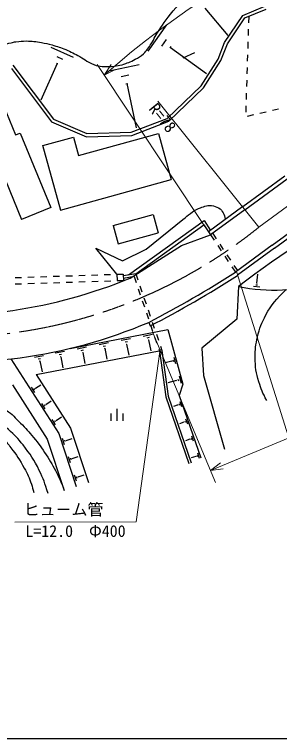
# Model space of a CAD drawing. Units: millimetres, scale not verified. Extents: x 40000 to 680000, y 20000 to 380000.
# Drawn here: x 207732 to 249305, y 205000 to 318346 of the extents above; entities that cross this region are included whole.
import ezdxf
from ezdxf.enums import TextEntityAlignment as Align

# ---------------------------------------------------------------- set-up
doc = ezdxf.new("R2010")
doc.units = ezdxf.units.MM
doc.header["$LTSCALE"] = 1000
doc.linetypes.add('CHAIN', pattern=[18.5, 12, -1.5, 3.5, -1.5])
for name, color, linetype, lineweight in [('M-BGD', 7, 'Continuous', 25), ('M-BMK', 2, 'CHAIN', 13), ('M-STR-HTXT', 7, 'Continuous', 13), ('M-TTL-BAND', 7, 'Continuous', 25)]:
    doc.layers.add(name, color=color, linetype=linetype, lineweight=lineweight)
doc.styles.add('ＭＳ ゴシック', font='')
doc.styles.get('ＭＳ ゴシック').set_extended_font_data('MS Gothic')

msp = doc.modelspace()

# ---------------------------------------------------------------- linework, layer by layer
at = {"layer": 'M-BGD'}
for p, q in [((243550, 318201), (247021, 319641)), ((237563, 319334), (241199, 315082)), ((243880, 317796), (247213, 319180)), ((240673, 313966), (243550, 318201)), ((241118, 313731), (243880, 317796)), ((244471, 318042), (244440, 317042)), ((228681, 312599), (231637, 316718)), ((244408, 316043), (244377, 315043)), ((230819, 313405), (231558, 314434)), ((244346, 314043), (244314, 313044)), ((213457, 313225), (216953, 311666)), ((232126, 313052), (232311, 313309)), ((232218, 313181), (237860, 309132)), ((239654, 311375), (240673, 313966)), ((240102, 311149), (241118, 313731)), ((214378, 311766), (215252, 311376)), ((235962, 312324), (234127, 311529)), ((244283, 312044), (244252, 311045)), ((214425, 310697), (211857, 304937)), ((214316, 310746), (214534, 310649)), ((237012, 307156), (239654, 311375)), ((237402, 306838), (240102, 311149)), ((207253, 309874), (213519, 301525)), ((207485, 310397), (213839, 301933)), ((222314, 309491), (227304, 310541)), ((244220, 310045), (244189, 309046)), ((224448, 308637), (225695, 308900)), ((225178, 307488), (225490, 307554)), ((225334, 307521), (226794, 300581)), ((244158, 308046), (244126, 307047)), ((205031, 306417), (207894, 299485)), ((231681, 302051), (237012, 307156)), ((231953, 301619), (237402, 306838)), ((244095, 306047), (244064, 305048)), ((244032, 304048), (244001, 303049)), ((244290, 302441), (245263, 302671)), ((246237, 302900), (247210, 303130)), ((248183, 303359), (249157, 303588)), ((213519, 301525), (219011, 299189)), ((213839, 301933), (219106, 299692)), ((226031, 299906), (231681, 302051)), ((226130, 299409), (231953, 301619)), ((207894, 299485), (208618, 299783)), ((208618, 299783), (213419, 288155)), ((217774, 296268), (230307, 299720)), ((219011, 299189), (226130, 299409)), ((219106, 299692), (226031, 299906)), ((230307, 299720), (232299, 292489)), ((212157, 297832), (216977, 299160)), ((216977, 299160), (217774, 296268)), ((204048, 297896), (208849, 286268)), ((212147, 297868), (214945, 287709)), ((214945, 287709), (232299, 292489)), ((243528, 288270), (250129, 293099)), ((243882, 287786), (250483, 292615)), ((213419, 288155), (208849, 286268)), ((243527, 288270), (238162, 284329)), ((223214, 285319), (229480, 287045)), ((229480, 287045), (230277, 284153)), ((243882, 287786), (238496, 283829)), ((248146, 282232), (254575, 286936)), ((225619, 277563), (237475, 286081)), ((228404, 281621), (234130, 286227)), ((237475, 286081), (238495, 284551)), ((248500, 281748), (254927, 286450)), ((223214, 285319), (224010, 282427)), ((226756, 277764), (237427, 285431)), ((237427, 285431), (238162, 284329)), ((224010, 282427), (230277, 284153)), ((233940, 282174), (238496, 283829)), ((238162, 284329), (238496, 283829)), ((238496, 283829), (239050, 282997)), ((238818, 284066), (239373, 283234)), ((239928, 282402), (240483, 281570)), ((223803, 277686), (220487, 281778)), ((220487, 281778), (224685, 279755)), ((224685, 279755), (228404, 281621)), ((225888, 277072), (233940, 282174)), ((239605, 282165), (240160, 281333)), ((248146, 282232), (242379, 278005)), ((248501, 281748), (242720, 277511)), ((240715, 280501), (241270, 279669)), ((241038, 280738), (241592, 279906)), ((241825, 278837), (242379, 278005)), ((242147, 279074), (242702, 278242)), ((223807, 277686), (224806, 277718)), ((224806, 277718), (224839, 276719)), ((226756, 277764), (224816, 277420)), ((226756, 277764), (227079, 276817)), ((207819, 277164), (208819, 277197)), ((209818, 277229), (210818, 277262)), ((211817, 277295), (212817, 277327)), ((213816, 277360), (214816, 277392)), ((215815, 277425), (216815, 277458)), ((217814, 277490), (218814, 277523)), ((219813, 277555), (220813, 277588)), ((219846, 276556), (220845, 276589)), ((221812, 277621), (222811, 277653)), ((221845, 276621), (222844, 276654)), ((223807, 277686), (223839, 276686)), ((223839, 276686), (224839, 276719)), ((226488, 277310), (224829, 277017)), ((226488, 277310), (226811, 276364)), ((245749, 276273), (245877, 277685)), ((207852, 276165), (208852, 276197)), ((209851, 276230), (210850, 276263)), ((211850, 276295), (212849, 276328)), ((213849, 276360), (214848, 276393)), ((215848, 276426), (216847, 276458)), ((217847, 276491), (218846, 276523)), ((227401, 275871), (227724, 274924)), ((242889, 275782), (242627, 270664)), ((245210, 275823), (246199, 275734)), ((245603, 276037), (245851, 276015)), ((245718, 276276), (245780, 276270)), ((227134, 275417), (227456, 274471)), ((227779, 273524), (228102, 272578)), ((228047, 273978), (228370, 273031)), ((228693, 272085), (229016, 271138)), ((228425, 271631), (228748, 270685)), ((228780, 270152), (229012, 269596)), ((229338, 270192), (229661, 269245)), ((242627, 270664), (237136, 266128)), ((216482, 266077), (231801, 269005)), ((229071, 269738), (229393, 268792)), ((231801, 269005), (234161, 260459)), ((224448, 267345), (225928, 267628)), ((227893, 268003), (229374, 268286)), ((228519, 267739), (228889, 267810)), ((229716, 267845), (230039, 266899)), ((229984, 268299), (230307, 267353)), ((221005, 266687), (222483, 266970)), ((221630, 266424), (222000, 266494)), ((225074, 267081), (225444, 267152)), ((225283, 266738), (225376, 266755)), ((225329, 266747), (225660, 265017)), ((228729, 267395), (228821, 267413)), ((228775, 267404), (229106, 265673)), ((230630, 266406), (230847, 265768)), ((211114, 261997), (230451, 265692)), ((214122, 265372), (215598, 265654)), ((217564, 266029), (219040, 266312)), ((218188, 265766), (218557, 265837)), ((218397, 265423), (218489, 265441)), ((218443, 265432), (218773, 263708)), ((221839, 266080), (221932, 266098)), ((221886, 266089), (222216, 264363)), ((230362, 265952), (230456, 265675)), ((230456, 265675), (231460, 258492)), ((230847, 265768), (231851, 258586)), ((237136, 266128), (237392, 261810)), ((207162, 264435), (214705, 252742)), ((210856, 264688), (212306, 264979)), ((211472, 264434), (211835, 264507)), ((211681, 264099), (211772, 264118)), ((211726, 264108), (212066, 262417)), ((214746, 265108), (215115, 265179)), ((214955, 264766), (215047, 264783)), ((215001, 264775), (215331, 263050)), ((232380, 264104), (232397, 264045)), ((232594, 264260), (232660, 264021)), ((232734, 264685), (232998, 263728)), ((232388, 264074), (231373, 263794)), ((211114, 261997), (216525, 253609)), ((233124, 261037), (231809, 260674)), ((233114, 261073), (233134, 261001)), ((233371, 261260), (233451, 260973)), ((233539, 261769), (233856, 260622)), ((237392, 261810), (240698, 250297)), ((207411, 260359), (212884, 251875)), ((210330, 259984), (210872, 259144)), ((210743, 259805), (210879, 259595)), ((211004, 259861), (211038, 259809)), ((211021, 259835), (211862, 260377)), ((234161, 260459), (233583, 258676)), ((231460, 258492), (235072, 248047)), ((231851, 258586), (235450, 248178)), ((233583, 258676), (236973, 248941)), ((211956, 257463), (212498, 256623)), ((212631, 257340), (212664, 257288)), ((212648, 257314), (213488, 257856)), ((233548, 257382), (233616, 257185)), ((233642, 257746), (233916, 256958)), ((212370, 257284), (212505, 257074)), ((223861, 254742), (223860, 256617)), ((233385, 257215), (232675, 256968)), ((233377, 257240), (233394, 257191)), ((214274, 254793), (215114, 255335)), ((222924, 254742), (222923, 255867)), ((224799, 254742), (224798, 255867)), ((234574, 255069), (234850, 254278)), ((213583, 254942), (214125, 254102)), ((213996, 254763), (214131, 254553)), ((214257, 254819), (214291, 254767)), ((234317, 254536), (233602, 254287)), ((234308, 254561), (234325, 254511)), ((234480, 254704), (234549, 254506)), ((216525, 253609), (219318, 245067)), ((212884, 251875), (215516, 243824)), ((214705, 252742), (217417, 244446)), ((215211, 251998), (215521, 251048)), ((215565, 251719), (215643, 251482)), ((215832, 251708), (215851, 251649)), ((215841, 251678), (216792, 251989)), ((235249, 251854), (234530, 251604)), ((235240, 251879), (235258, 251829)), ((235413, 252023), (235482, 251824)), ((235508, 252389), (235784, 251596)), ((236442, 249706), (236719, 248910)), ((216143, 249147), (216454, 248196)), ((216497, 248868), (216575, 248630)), ((216764, 248857), (216783, 248797)), ((216774, 248827), (217724, 249138)), ((236182, 249169), (235459, 248917)), ((236174, 249194), (236191, 249144)), ((236347, 249338), (236416, 249139)), ((217075, 246295), (217386, 245345)), ((217430, 246017), (217507, 245779)), ((217696, 246005), (217716, 245946)), ((217706, 245975), (218656, 246286))]:
    msp.add_line(p, q, dxfattribs=at)
for centre, radius, start, end in [((324734, 169907), 133822, 116.77555, 127.7049), ((248219, 299829), 24630, 257.50411, 321.29684), ((154753, 414037), 161812, 297.22502, 302.78802), ((196025, 349950), 78759, 264.42351, 292.2821), ((154753, 414037), 162412, 297.2082, 302.79441), ((198459, 341074), 77132, 261.98365, 293.14781)]:
    msp.add_arc(centre, radius, start, end, dxfattribs=at)
for points, knots in [([(163279, 293068), (165290, 294293), (165870, 294626), (167442, 295757), (168625, 296607), (169290, 297084), (170399, 298029), (171778, 299204), (172438, 299986), (173701, 301285), (174621, 302231), (175078, 302816), (175988, 303771), (177096, 304934), (177724, 305579), (178871, 306704), (180109, 307918), (180817, 308584), (182101, 309750), (183223, 310769), (183859, 311332), (185019, 312307), (186191, 313290), (186856, 313831), (188052, 314784), (188620, 315236), (188928, 315502), (189520, 315922), (190053, 316300), (190308, 316625), (190932, 316820), (191796, 317091), (192341, 317179), (193239, 317060), (193879, 316976), (194234, 316829), (194801, 316522), (195342, 316230), (195577, 315953), (196021, 315528), (196510, 315061), (196659, 314674), (197178, 314241), (197687, 313816), (198012, 313624), (198596, 313311), (198948, 313123), (199164, 313044), (199551, 312944), (200303, 312748), (200754, 312663), (201529, 312728), (202322, 312794), (202744, 312983), (203522, 313146), (204423, 313335), (204928, 313441), (205829, 313630), (206362, 313741), (206660, 313804), (207193, 313916), (207497, 313979), (207663, 314037), (207971, 314079), (208603, 314166), (208962, 314203), (209599, 314197), (210532, 314188), (211055, 314107), (211973, 313946), (212624, 313833), (212989, 313761), (213624, 313580), (214482, 313336), (214964, 313190), (215786, 312844), (216668, 312472), (217150, 312229), (217983, 311755), (218433, 311499), (218652, 311301), (219103, 311046), (219652, 310735), (219968, 310555), (220571, 310367), (221031, 310223), (221314, 310237), (221795, 310207), (222409, 310168), (222757, 310196), (223370, 310252), (223860, 310297), (224133, 310358), (224608, 310490), (225444, 310722), (225891, 310935), (226665, 311328), (227207, 311603), (227491, 311808), (227950, 312208), (228536, 312719), (228741, 313132), (229189, 313768), (229484, 314187), (229550, 314482), (229820, 314918), (230683, 316312), (231165, 317103), (232193, 318381), (233429, 319919), (234240, 320689), (235697, 322018), (236479, 322731), (236979, 323059), (237829, 323689), (238356, 324079), (238642, 324321), (239226, 324618), (239592, 324805), (239816, 324893), (240221, 324959), (240673, 325033), (240935, 324973), (241393, 324966), (242009, 324956), (242354, 324913), (242969, 324880), (245096, 324763), (246287, 324698), (248414, 324582), (249363, 324530), (249894, 324501), (250843, 324449), (252157, 324377), (252893, 324337), (254207, 324265), (255553, 324191), (256308, 324150), (257654, 324077), (258865, 324010), (259544, 323985), (260754, 323907), (262505, 323795), (263518, 323953), (265234, 323592), (266078, 323414), (266576, 323309), (267326, 322883), (267992, 322505), (268255, 322102), (268679, 321464), (269062, 320889), (269288, 320481), (269254, 319792), (269234, 319397), (269194, 319195), (269035, 318803)], [0, 0, 0, 0, 1, 1, 1, 2, 2, 2, 3, 3, 3, 4, 4, 4, 5, 5, 5, 6, 6, 6, 7, 7, 7, 8, 8, 8, 9, 9, 9, 10, 10, 10, 11, 11, 11, 12, 12, 12, 13, 13, 13, 14, 14, 14, 15, 15, 15, 16, 16, 16, 17, 17, 17, 18, 18, 18, 19, 19, 19, 20, 20, 20, 21, 21, 21, 22, 22, 22, 23, 23, 23, 24, 24, 24, 25, 25, 25, 26, 26, 26, 27, 27, 27, 28, 28, 28, 29, 29, 29, 30, 30, 30, 31, 31, 31, 32, 32, 32, 33, 33, 33, 34, 34, 34, 35, 35, 35, 36, 36, 36, 37, 37, 37, 38, 38, 38, 39, 39, 39, 40, 40, 40, 41, 41, 41, 42, 42, 42, 43, 43, 43, 44, 44, 44, 45, 45, 45, 46, 46, 46, 47, 47, 47, 48, 48, 48, 49, 49, 49, 50, 50, 50, 51, 51, 51, 52, 52, 52, 52]), ([(234130, 286227), (234679, 286711), (234847, 286861), (235350, 287209), (235825, 287539), (236077, 287772), (236619, 287972), (237371, 288249), (237825, 288505), (238622, 288418), (239082, 288367), (239351, 288290), (239752, 288058), (240451, 287652), (240562, 287080), (240842, 286298)], [0, 0, 0, 0, 1, 1, 1, 2, 2, 2, 3, 3, 3, 4, 4, 4, 5, 5, 5, 5]), ([(247299, 257919), (246634, 259182), (246419, 259645), (246059, 260824), (245618, 262268), (245497, 263137), (245490, 264647), (245484, 265916), (245560, 266640), (245851, 267875), (246181, 269269), (246495, 270032), (247155, 271303), (248073, 273070), (248752, 273662), (250333, 275290)], [0, 0, 0, 0, 1, 1, 1, 2, 2, 2, 3, 3, 3, 4, 4, 4, 5, 5, 5, 5]), ([(141130, 250258), (142024, 251561), (142287, 251950), (143130, 252955), (143936, 253917), (144412, 254440), (145326, 255299), (146546, 256444), (147278, 257041), (148639, 258014), (150217, 259140), (151165, 259711), (152936, 260499), (155351, 261574), (156778, 262070), (159364, 262620), (161396, 263052), (162581, 263029), (164653, 263188), (166360, 263319), (167321, 263329), (169033, 263357), (170573, 263382), (171437, 263387), (172977, 263340), (175179, 263273), (176414, 263223), (178609, 263038), (180589, 262872), (181697, 262753), (183666, 262486), (185608, 262223), (186695, 262054), (188619, 261683), (190721, 261278), (191894, 261027), (193972, 260516), (195471, 260148), (196307, 259927), (197786, 259489), (199569, 258960), (200571, 258670), (202323, 258046), (203957, 257463), (204971, 257309), (206446, 256396), (207442, 255779), (207846, 255216), (208672, 254385), (209515, 253537), (209973, 253045), (210728, 252120), (211558, 251103), (211994, 250506), (212714, 249409), (213419, 248332), (213783, 247704), (214361, 246554), (214813, 245655), (214958, 245334), (215429, 244209)], [0, 0, 0, 0, 1, 1, 1, 2, 2, 2, 3, 3, 3, 4, 4, 4, 5, 5, 5, 6, 6, 6, 7, 7, 7, 8, 8, 8, 9, 9, 9, 10, 10, 10, 11, 11, 11, 12, 12, 12, 13, 13, 13, 14, 14, 14, 15, 15, 15, 16, 16, 16, 17, 17, 17, 18, 18, 18, 19, 19, 19, 20, 20, 20, 20]), ([(213015, 243343), (212489, 245046), (212290, 245610), (211628, 246977), (210824, 248636), (210209, 249492), (209082, 250950), (208288, 251978), (207777, 252517), (206787, 253358), (205743, 254245), (205122, 254726), (203910, 255363), (201785, 256480), (200407, 256694), (198129, 257451), (196294, 258061), (195251, 258357), (193385, 258864), (191788, 259298), (190887, 259522), (189270, 259880), (187372, 260299), (186305, 260523), (184387, 260842), (181949, 261247), (180576, 261438), (178119, 261701), (175872, 261941), (174607, 262030), (172349, 262127), (170262, 262217), (169090, 262250), (167001, 262215), (165182, 262184), (164154, 262230), (162349, 262003), (160797, 261809), (159932, 261614), (158430, 261176), (156561, 260632), (155555, 260169), (153811, 259305), (152550, 258682), (151891, 258232), (150748, 257413), (149432, 256470), (148717, 255889), (147593, 254723), (146498, 253587), (145896, 252927), (144977, 251643), (144752, 251327), (144667, 251220), (144412, 250826)], [0, 0, 0, 0, 1, 1, 1, 2, 2, 2, 3, 3, 3, 4, 4, 4, 5, 5, 5, 6, 6, 6, 7, 7, 7, 8, 8, 8, 9, 9, 9, 10, 10, 10, 11, 11, 11, 12, 12, 12, 13, 13, 13, 14, 14, 14, 15, 15, 15, 16, 16, 16, 17, 17, 17, 18, 18, 18, 18]), ([(149538, 251859), (150657, 253063), (150961, 253434), (151981, 254330), (152484, 254773), (152755, 255039), (153300, 255431), (154695, 256433), (155459, 257038), (156973, 257849), (158033, 258417), (158630, 258742), (159753, 259171), (161298, 259762), (162174, 260092), (163786, 260458), (165118, 260761), (165874, 260929), (167236, 261036), (169135, 261184), (170213, 261233), (172112, 261090), (173612, 260976), (174433, 260749), (175919, 260513), (177294, 260296), (178062, 260158), (179435, 259930), (180967, 259676), (181829, 259559), (183356, 259279), (184932, 258989), (185813, 258813), (187373, 258445), (189573, 257926), (190803, 257618), (192976, 256993), (194463, 256565), (195293, 256312), (196758, 255816), (198234, 255316), (199058, 255028), (200516, 254481), (201364, 254163), (201863, 254037), (202676, 253638), (203996, 252990), (204881, 252812), (205983, 251840), (206501, 251383), (206754, 251080), (207165, 250526), (208054, 249328), (208563, 248653), (209275, 247342), (209791, 246392), (210030, 245828), (210382, 244807), (210556, 244305), (210618, 244127), (210788, 243508)], [0, 0, 0, 0, 1, 1, 1, 2, 2, 2, 3, 3, 3, 4, 4, 4, 5, 5, 5, 6, 6, 6, 7, 7, 7, 8, 8, 8, 9, 9, 9, 10, 10, 10, 11, 11, 11, 12, 12, 12, 13, 13, 13, 14, 14, 14, 15, 15, 15, 16, 16, 16, 17, 17, 17, 18, 18, 18, 19, 19, 19, 20, 20, 20, 20])]:
    msp.add_open_spline(points, degree=3, knots=knots, dxfattribs=at)
at = {"layer": 'M-BMK'}
msp.add_line((246079, 285057), (252536, 289781), dxfattribs=at)
msp.add_arc((197160, 345810), 78000, 264.76775, 308.84159, dxfattribs=at)
at = {"layer": 'M-STR-HTXT'}
for p, q in [((237608, 285161), (220696, 310519)), ((222914, 310520), (221805, 308855)), ((221805, 308855), (223598, 309743)), ((246079, 285057), (230207, 304769)), ((251855, 248594), (242552, 278132)), ((229398, 268674), (239252, 245093)), ((230569, 265954), (226802, 238896)), ((238481, 246939), (272929, 261335)), ((240064, 248161), (238481, 246939)), ((238481, 246939), (240463, 247206)), ((207802, 238889), (226802, 238896))]:
    msp.add_line(p, q, dxfattribs=at)
msp.add_arc((313713, 204444), 139100, 59.65408, 131.35577, dxfattribs=at)
at = {"layer": 'M-TTL-BAND'}
msp.add_line((40000, 205000), (579000, 205000), dxfattribs=at)

# ---------------------------------------------------------------- texts
at = {"layer": 'M-STR-HTXT', "style": 'ＭＳ ゴシック'}
for s, rotation, p in [('R=78', 308.842, (228260, 303201)), ('ヒュ－ム管', 0.022, (209177, 239389))]:
    msp.add_text(s, height=1833, rotation=rotation, dxfattribs=at).set_placement(p, align=Align.BOTTOM_LEFT)
msp.add_text('L=12.0\u3000Φ400', height=1833, rotation=0.022, dxfattribs=at).set_placement((217302, 238393), align=Align.TOP_CENTER)

doc.saveas('drawing.dxf')
